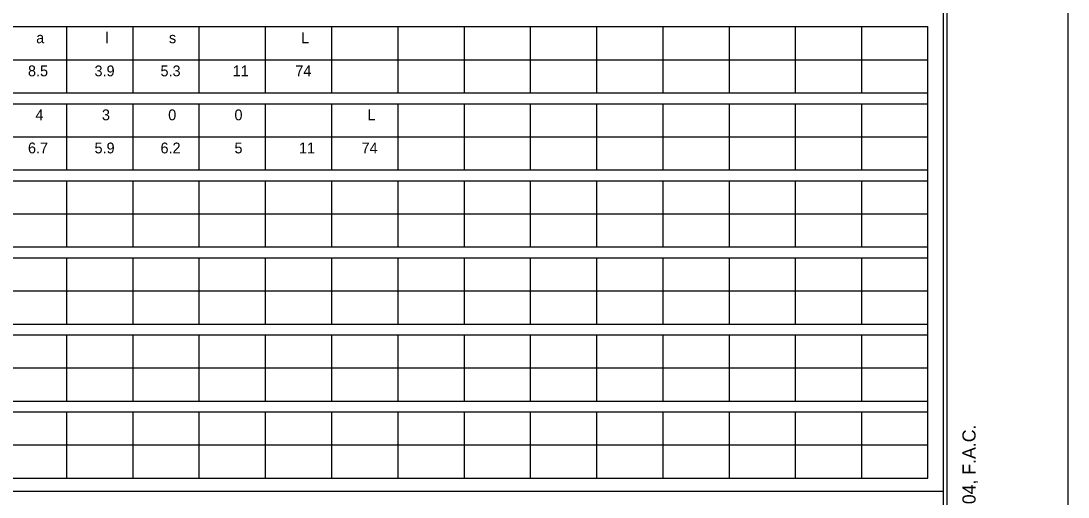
# Model space of a CAD drawing. Extents: x 764 to 1076, y -284 to -242.
# Drawn here: x 811.2 to 830.22, y -261.13 to -252.49 of the extents above; entities that cross this region are included whole.
import ezdxf

# ---------------------------------------------------------------- set-up
doc = ezdxf.new("R2010")
doc.units = 0
for name, color, linetype in [('GSSign', 7, 'Continuous'), ('PlotBorder_dp', 7, 'Continuous'), ('SheetBorder_dp', 7, 'Continuous'), ('SheetLinesMisc2_dp', 7, 'Continuous'), ('TextLabel', 7, 'Continuous')]:
    doc.layers.add(name, color=color, linetype=linetype)

msp = doc.modelspace()

# ---------------------------------------------------------------- linework, layer by layer
at = {"layer": 'PlotBorder_dp'}
msp.add_lwpolyline([(764.222, -241.805), (764.222, -284.205), (830.222, -284.205), (830.222, -241.805)], dxfattribs=at)
at = {"layer": 'SheetBorder_dp'}
msp.add_line((828.022, -242.205), (828.022, -283.805), dxfattribs=at)
at = {"layer": 'SheetLinesMisc2_dp'}
for p, q in [((827.96, -279.748), (827.96, -242.29)), ((798.078, -252.589), (827.673, -252.589)), ((812.023, -252.589), (812.023, -253.791)), ((813.226, -252.589), (813.226, -253.791)), ((814.43, -252.589), (814.43, -253.791)), ((815.634, -252.589), (815.634, -253.791)), ((816.838, -252.589), (816.838, -253.791)), ((818.042, -252.589), (818.042, -253.791)), ((819.246, -252.589), (819.246, -253.791)), ((820.45, -252.589), (820.45, -253.791)), ((821.653, -252.589), (821.653, -253.791)), ((822.857, -252.589), (822.857, -253.791)), ((824.061, -252.589), (824.061, -253.791)), ((825.265, -252.589), (825.265, -253.791)), ((826.469, -252.589), (826.469, -253.791)), ((827.673, -260.783), (827.673, -252.589)), ((798.078, -253.19), (827.673, -253.19)), ((798.078, -253.791), (827.673, -253.791)), ((798.078, -253.987), (827.673, -253.987)), ((812.023, -253.987), (812.023, -255.189)), ((813.226, -253.987), (813.226, -255.189)), ((814.43, -253.987), (814.43, -255.189)), ((815.634, -253.987), (815.634, -255.189)), ((816.838, -253.987), (816.838, -255.189)), ((818.042, -253.987), (818.042, -255.189)), ((819.246, -253.987), (819.246, -255.189)), ((820.45, -253.987), (820.45, -255.189)), ((821.653, -253.987), (821.653, -255.189)), ((822.857, -253.987), (822.857, -255.189)), ((824.061, -253.987), (824.061, -255.189)), ((825.265, -253.987), (825.265, -255.189)), ((826.469, -253.987), (826.469, -255.189)), ((798.078, -254.588), (827.673, -254.588)), ((798.078, -255.189), (827.673, -255.189)), ((798.078, -255.385), (827.673, -255.385)), ((812.023, -255.385), (812.023, -256.588)), ((813.226, -255.385), (813.226, -256.588)), ((814.43, -255.385), (814.43, -256.588)), ((815.634, -255.385), (815.634, -256.588)), ((816.838, -255.385), (816.838, -256.588)), ((818.042, -255.385), (818.042, -256.588)), ((819.246, -255.385), (819.246, -256.588)), ((820.45, -255.385), (820.45, -256.588)), ((821.653, -255.385), (821.653, -256.588)), ((822.857, -255.385), (822.857, -256.588)), ((824.061, -255.385), (824.061, -256.588)), ((825.265, -255.385), (825.265, -256.588)), ((826.469, -255.385), (826.469, -256.588)), ((798.078, -255.987), (827.673, -255.987)), ((798.078, -256.588), (827.673, -256.588)), ((798.078, -256.784), (827.673, -256.784)), ((812.023, -256.784), (812.023, -257.986)), ((813.226, -256.784), (813.226, -257.986)), ((814.43, -256.784), (814.43, -257.986)), ((815.634, -256.784), (815.634, -257.986)), ((816.838, -256.784), (816.838, -257.986)), ((818.042, -256.784), (818.042, -257.986)), ((819.246, -256.784), (819.246, -257.986)), ((820.45, -256.784), (820.45, -257.986)), ((821.653, -256.784), (821.653, -257.986)), ((822.857, -256.784), (822.857, -257.986)), ((824.061, -256.784), (824.061, -257.986)), ((825.265, -256.784), (825.265, -257.986)), ((826.469, -256.784), (826.469, -257.986)), ((798.078, -257.385), (827.673, -257.385)), ((798.078, -257.986), (827.673, -257.986)), ((798.078, -258.182), (827.673, -258.182)), ((812.023, -258.182), (812.023, -259.384)), ((813.226, -258.182), (813.226, -259.384)), ((814.43, -258.182), (814.43, -259.384)), ((815.634, -258.182), (815.634, -259.384)), ((816.838, -258.182), (816.838, -259.384)), ((818.042, -258.182), (818.042, -259.384)), ((819.246, -258.182), (819.246, -259.384)), ((820.45, -258.182), (820.45, -259.384)), ((821.653, -258.182), (821.653, -259.384)), ((822.857, -258.182), (822.857, -259.384)), ((824.061, -258.182), (824.061, -259.384)), ((825.265, -258.182), (825.265, -259.384)), ((826.469, -258.182), (826.469, -259.384)), ((798.078, -258.783), (827.673, -258.783)), ((798.078, -259.384), (827.673, -259.384)), ((798.078, -259.58), (827.673, -259.58)), ((812.023, -259.58), (812.023, -260.783)), ((813.226, -259.58), (813.226, -260.783)), ((814.43, -259.58), (814.43, -260.783)), ((815.634, -259.58), (815.634, -260.783)), ((816.838, -259.58), (816.838, -260.783)), ((818.042, -259.58), (818.042, -260.783)), ((819.246, -259.58), (819.246, -260.783)), ((820.45, -259.58), (820.45, -260.783)), ((821.653, -259.58), (821.653, -260.783)), ((822.857, -259.58), (822.857, -260.783)), ((824.061, -259.58), (824.061, -260.783)), ((825.265, -259.58), (825.265, -260.783)), ((826.469, -259.58), (826.469, -260.783)), ((798.078, -260.181), (827.673, -260.181)), ((798.078, -260.783), (827.673, -260.783)), ((767.785, -261.019), (827.96, -261.019))]:
    msp.add_line(p, q, dxfattribs=at)

# ---------------------------------------------------------------- texts
at = {"layer": 'GSSign'}
for s, height, p in [('a', 0.196, (811.472, -252.889)), ('l', 0.196, (812.732, -252.889)), ('s', 0.196, (813.885, -252.889)), ('L', 0.196, (816.289, -252.889)), ('8.5', 0.1961, (811.323, -253.49)), ('3.9', 0.1961, (812.532, -253.49)), ('5.3', 0.1961, (813.731, -253.49)), ('11', 0.1961, (815.043, -253.49)), ('74', 0.1961, (816.181, -253.49)), ('4', 0.196, (811.458, -254.288)), ('3', 0.196, (812.667, -254.288)), ('0', 0.196, (813.871, -254.288)), ('0', 0.196, (815.075, -254.288)), ('L', 0.196, (817.493, -254.288)), ('6.7', 0.1961, (811.323, -254.889)), ('5.9', 0.1961, (812.532, -254.889)), ('6.2', 0.1961, (813.731, -254.889)), ('5', 0.196, (815.075, -254.889)), ('11', 0.1961, (816.247, -254.889)), ('74', 0.1961, (817.385, -254.889))]:
    msp.add_text(s, height=height, dxfattribs=at).set_placement(p)
at = {"layer": 'TextLabel'}
msp.add_text('THE OFFICIAL RECORD OF THIS SHEET IS THE ELECTRONIC FILE DIGITALLY SIGNED AND SEALED UNDER RULE 61G15-23.004, F.A.C.', height=0.24, rotation=90, dxfattribs=at).set_placement((828.542, -280.605))

doc.saveas('drawing.dxf')
